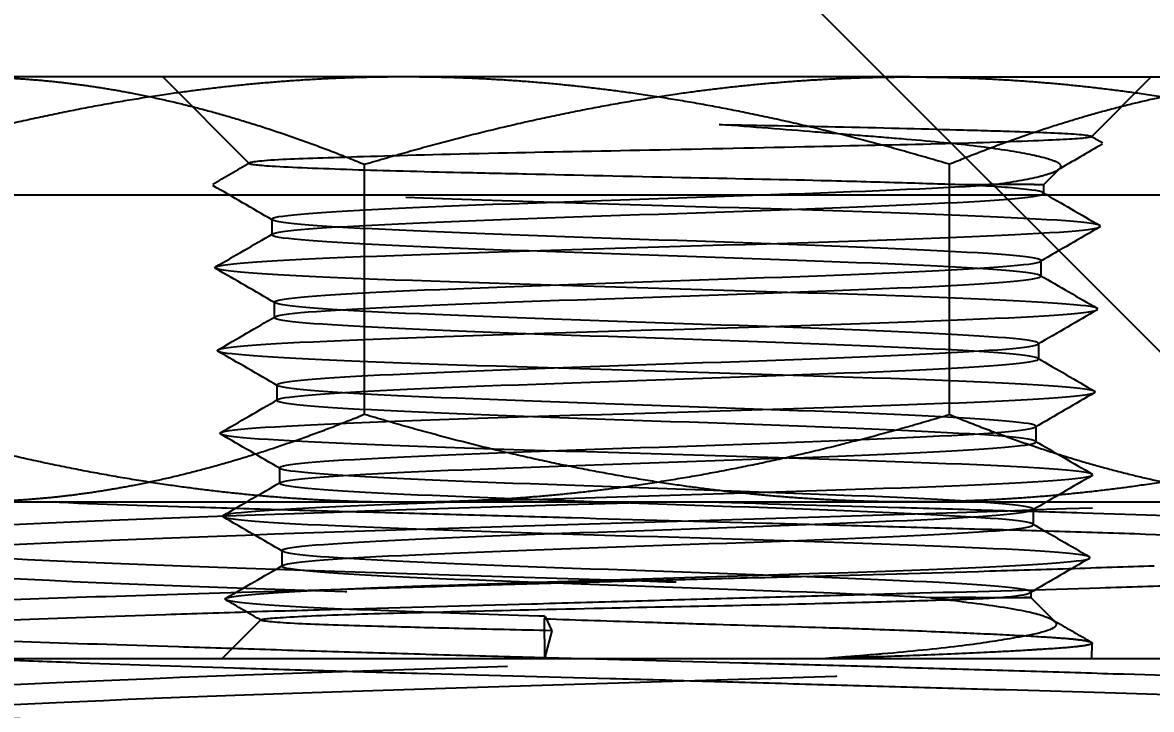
# Model space of a CAD drawing. Header units: millimetres. Extents: x -46397 to 283259, y -8690 to 23983.
# Drawn here: x -19075.76 to -19055.65, y 22589.8 to 22602.03 of the extents above; entities that cross this region are included whole.
import ezdxf
from ezdxf import colors
from ezdxf.entities.mleader import LeaderData, LeaderLine
from ezdxf.enums import TextEntityAlignment as Align
from ezdxf.math import Vec2, Vec3

# ---------------------------------------------------------------- set-up
doc = ezdxf.new("R2010")
doc.units = ezdxf.units.MM
doc.linetypes.add('CENTER', pattern=[2, 1.25, -0.25, 0.25, -0.25])
doc.linetypes.add('PHANTOM', pattern=[63.5, 31.75, -6.35, 6.35, -6.35, 6.35, -6.35])
doc.layers.add('DUONGTAM', color=1, linetype='CENTER', lineweight=0)
doc.styles.add('GHI CHÚ 2', font='arial.ttf', dxfattribs={"width": 0.8, "height": 1})
doc.styles.add('Tahoma', font='tahoma.ttf')
doc.styles.add('Text_nameplate', font='arial.ttf', dxfattribs={"width": 0.9, "height": 2.5})

# ---------------------------------------------------------------- blocks, each defined once
blk = doc.blocks.new('BO-1')
at = {"color": 251, "linetype": 'PHANTOM', "ltscale": 5, "extrusion": (6.89019e-16, 1, 0)}
for p, q in [((635.24, 3325.848), (618.409, 3325.848)), ((623.468, 3324.307), (621.927, 3325.848)), ((635.24, 3325.848), (647.562, 3325.848)), ((638.468, 3324.783), (639.533, 3325.848)), ((625.523, 3319.837), (625.523, 3324.292)), ((635.938, 3319.837), (635.938, 3324.292)), ((637.614, 3323.929), (637.905, 3324.219)), ((637.614, 3323.929), (637.614, 3323.775)), ((617.508, 3323.747), (646.352, 3323.747)), ((623.87, 3323.314), (623.87, 3323.038)), ((637.568, 3322.577), (637.568, 3322.3)), ((623.915, 3321.839), (623.915, 3321.563)), ((637.523, 3321.102), (637.523, 3320.825)), ((623.961, 3320.364), (623.961, 3320.088)), ((637.477, 3319.627), (637.477, 3319.35)), ((624.007, 3318.889), (624.007, 3318.613)), ((616.87, 3318.28), (650.331, 3318.28)), ((637.431, 3318.152), (637.431, 3317.875)), ((624.052, 3317.414), (624.052, 3317.138)), ((637.386, 3316.677), (637.386, 3316.58)), ((637.386, 3316.58), (637.815, 3316.151)), ((623.677, 3316.182), (622.987, 3315.492)), ((628.721, 3316.2), (628.726, 3315.492)), ((628.74, 3316.243), (628.855, 3315.988)), ((628.855, 3315.988), (628.726, 3315.492)), ((638.39, 3315.826), (638.47, 3315.78)), ((638.473, 3315.492), (638.482, 3315.766)), ((616.79, 3315.492), (644.196, 3315.492))]:
    blk.add_line(p, q, dxfattribs=at)
at = {"color": 251, "linetype": 'PHANTOM', "ltscale": 5}
for points, weights in [([(626.22, 3325.848), (621.71, 3325.848), (616.503, 3324.292)], [1.45403500584, 1.45403500584, 1.34963998936]), ([(618.409, 3325.848), (621.71, 3325.848), (625.523, 3324.292)], [1.45403500584, 1.45403500584, 1.34963998936]), ([(625.523, 3324.292), (630.73, 3325.848), (635.24, 3325.848)], [1.34963998936, 1.45403500584, 1.45403500584]), ([(635.938, 3324.292), (630.73, 3325.848), (626.22, 3325.848)], [1.34963998936, 1.45403500584, 1.45403500584]), ([(635.24, 3325.848), (639.75, 3325.848), (644.958, 3324.292)], [1.45403500584, 1.45403500584, 1.34963998936]), ([(643.052, 3325.848), (639.75, 3325.848), (635.938, 3324.292)], [1.45403500584, 1.45403500584, 1.34963998936]), ([(616.503, 3319.837), (621.71, 3318.28), (626.22, 3318.28)], [1.34963998936, 1.45403500584, 1.45403500584]), ([(625.523, 3319.837), (621.71, 3318.28), (618.409, 3318.28)], [1.34963998936, 1.45403500584, 1.45403500584]), ([(635.24, 3318.28), (630.73, 3318.28), (625.523, 3319.837)], [1.45403500584, 1.45403500584, 1.34963998936]), ([(626.22, 3318.28), (630.73, 3318.28), (635.938, 3319.837)], [1.45403500584, 1.45403500584, 1.34963998936]), ([(644.958, 3319.837), (639.75, 3318.28), (635.24, 3318.28)], [1.34963998936, 1.45403500584, 1.45403500584]), ([(635.938, 3319.837), (639.75, 3318.28), (643.052, 3318.28)], [1.34963998936, 1.45403500584, 1.45403500584])]:
    blk.add_rational_spline(points, weights, degree=2, dxfattribs=at)
for points, knots in [([(628.74, 3316.243), (628.701, 3316.245), (628.663, 3316.246), (626.683, 3316.309), (624.98, 3316.37), (623.019, 3316.493), (622.773, 3316.555), (623.892, 3316.678), (625.25, 3316.74), (628.794, 3316.863), (630.959, 3316.925), (634.844, 3317.048), (636.541, 3317.11), (638.48, 3317.233), (638.71, 3317.294), (637.557, 3317.418), (636.181, 3317.479), (632.611, 3317.603), (630.439, 3317.664), (626.551, 3317.787), (624.859, 3317.849), (622.943, 3317.972), (622.73, 3318.034), (623.917, 3318.157), (625.309, 3318.219), (628.905, 3318.342), (631.086, 3318.404), (634.976, 3318.527), (636.662, 3318.588), (638.556, 3318.712), (638.752, 3318.773), (637.531, 3318.897), (636.121, 3318.958), (632.5, 3319.081), (630.311, 3319.143), (626.419, 3319.266), (624.739, 3319.328), (622.868, 3319.451), (622.688, 3319.513), (623.944, 3319.636), (625.371, 3319.698), (629.018, 3319.821), (631.215, 3319.882), (635.109, 3320.006), (636.782, 3320.067), (638.629, 3320.191), (638.793, 3320.252), (637.503, 3320.375), (636.058, 3320.437), (632.386, 3320.56), (630.181, 3320.622), (626.286, 3320.745), (624.62, 3320.807), (622.795, 3320.93), (622.649, 3320.992), (623.973, 3321.115), (625.435, 3321.176), (629.133, 3321.3), (631.345, 3321.361), (635.241, 3321.485), (636.901, 3321.546), (638.702, 3321.669), (638.831, 3321.731), (637.472, 3321.854), (635.993, 3321.916), (632.27, 3322.039), (630.051, 3322.101), (626.154, 3322.224), (624.501, 3322.286), (622.724, 3322.409), (622.612, 3322.47), (624.005, 3322.594), (625.502, 3322.655), (629.249, 3322.779), (631.476, 3322.84), (635.373, 3322.963), (637.02, 3323.025), (638.772, 3323.148), (638.867, 3323.21), (637.439, 3323.333), (635.925, 3323.395), (632.153, 3323.518), (629.919, 3323.58), (626.021, 3323.703), (624.382, 3323.764), (622.654, 3323.888), (622.576, 3323.949), (624.039, 3324.073), (625.571, 3324.134), (629.367, 3324.257), (631.609, 3324.319), (635.506, 3324.442), (637.138, 3324.504), (638.841, 3324.627), (638.901, 3324.689), (637.404, 3324.812), (635.855, 3324.874), (633.274, 3324.957), (632.562, 3324.978), (631.836, 3325)], [0.1246883, 0.1246883, 0.1246883, 0.1246883, 0.125, 0.125, 0.140625, 0.140625, 0.15625, 0.15625, 0.171875, 0.171875, 0.1875, 0.1875, 0.203125, 0.203125, 0.21875, 0.21875, 0.234375, 0.234375, 0.25, 0.25, 0.265625, 0.265625, 0.28125, 0.28125, 0.296875, 0.296875, 0.3125, 0.3125, 0.328125, 0.328125, 0.34375, 0.34375, 0.359375, 0.359375, 0.375, 0.375, 0.390625, 0.390625, 0.40625, 0.40625, 0.421875, 0.421875, 0.4375, 0.4375, 0.453125, 0.453125, 0.46875, 0.46875, 0.484375, 0.484375, 0.5, 0.5, 0.515625, 0.515625, 0.53125, 0.53125, 0.546875, 0.546875, 0.5625, 0.5625, 0.578125, 0.578125, 0.59375, 0.59375, 0.609375, 0.609375, 0.625, 0.625, 0.640625, 0.640625, 0.65625, 0.65625, 0.671875, 0.671875, 0.6875, 0.6875, 0.703125, 0.703125, 0.71875, 0.71875, 0.734375, 0.734375, 0.75, 0.75, 0.765625, 0.765625, 0.78125, 0.78125, 0.796875, 0.796875, 0.8125, 0.8125, 0.828125, 0.828125, 0.84375, 0.84375, 0.859375, 0.859375, 0.8648583, 0.8648583, 0.8648583, 0.8648583]), ([(631.836, 3325), (632.55, 3324.987), (633.246, 3324.975), (634.699, 3324.944), (635.428, 3324.925), (636.409, 3324.898), (636.727, 3324.889), (637.511, 3324.865), (637.898, 3324.85), (638.44, 3324.812), (638.535, 3324.789), (638.332, 3324.753), (638.088, 3324.738), (637.257, 3324.7), (636.631, 3324.677), (635.18, 3324.639), (634.39, 3324.623), (632.598, 3324.585), (631.596, 3324.563), (629.672, 3324.523), (628.757, 3324.507), (626.95, 3324.468), (626.147, 3324.445), (624.902, 3324.408), (624.412, 3324.392), (623.646, 3324.354), (623.477, 3324.331), (623.458, 3324.294), (623.595, 3324.278), (624.216, 3324.241), (624.734, 3324.219), (625.86, 3324.181), (626.515, 3324.165), (627.614, 3324.14), (628.004, 3324.131), (629.297, 3324.102), (630.238, 3324.08), (632.032, 3324.041), (632.876, 3324.025), (634.146, 3323.994), (634.609, 3323.981), (635.426, 3323.956), (635.784, 3323.945), (636.097, 3323.934)], [-2.497984, -2.497984, -2.497984, -2.497984, -2.412168, -2.412168, -2.308105, -2.308105, -2.25068, -2.25068, -2.1483, -2.1483, -2.026482, -2.026482, -1.921871, -1.921871, -1.801728, -1.801728, -1.693956, -1.693956, -1.575598, -1.575598, -1.465908, -1.465908, -1.342387, -1.342387, -1.226421, -1.226421, -1.086261, -1.086261, -0.951591, -0.951591, -0.786956, -0.786956, -0.628734, -0.628734, -0.54764, -0.54764, -0.368866, -0.368866, -0.203236, -0.203236, -0.098242, -0.098242, 0, 0, 0, 0]), ([(637.777, 3324.149), (637.839, 3324.173), (637.882, 3324.196), (637.904, 3324.219), (637.927, 3324.241), (637.93, 3324.263), (637.914, 3324.284)], [0.001725693, 0.001725693, 0.001725693, 0.001725693, 0.002300923, 0.002300923, 0.002300923, 0.002876154, 0.002876154, 0.002876154, 0.002876154]), ([(635.602, 3316.575), (635.133, 3316.6), (634.587, 3316.624), (632.458, 3316.71), (630.587, 3316.771), (627.217, 3316.895), (625.739, 3316.956), (624.036, 3317.079), (623.822, 3317.141), (624.793, 3317.264), (625.972, 3317.326), (629.049, 3317.449), (630.929, 3317.511), (634.303, 3317.634), (635.777, 3317.696), (637.461, 3317.819), (637.661, 3317.881), (636.66, 3318.004), (635.466, 3318.065), (632.364, 3318.189), (630.477, 3318.25), (627.099, 3318.373), (625.629, 3318.435), (623.964, 3318.558), (623.778, 3318.62), (624.809, 3318.743), (626.019, 3318.805), (629.144, 3318.928), (631.039, 3318.99), (634.421, 3319.113), (635.886, 3319.175), (637.533, 3319.298), (637.704, 3319.359), (636.643, 3319.483), (635.417, 3319.544), (632.269, 3319.667), (630.366, 3319.729), (626.981, 3319.852), (625.52, 3319.914), (623.893, 3320.037), (623.736, 3320.099), (624.827, 3320.222), (626.069, 3320.284), (629.241, 3320.407), (631.152, 3320.468), (634.539, 3320.592), (635.995, 3320.653), (637.603, 3320.777), (637.745, 3320.838), (636.624, 3320.961), (635.367, 3321.023), (632.171, 3321.146), (630.253, 3321.208), (626.862, 3321.331), (625.412, 3321.393), (623.823, 3321.516), (623.696, 3321.578), (624.848, 3321.701), (626.12, 3321.762), (629.339, 3321.886), (631.265, 3321.947), (634.658, 3322.071), (636.103, 3322.132), (637.672, 3322.255), (637.785, 3322.317), (636.602, 3322.44), (635.314, 3322.502), (632.072, 3322.625), (630.138, 3322.687), (626.744, 3322.81), (625.303, 3322.872), (623.755, 3322.995), (623.657, 3323.056), (624.87, 3323.18), (626.175, 3323.241), (629.439, 3323.365), (631.38, 3323.426), (634.777, 3323.549), (636.212, 3323.611), (637.739, 3323.734), (637.823, 3323.796), (636.943, 3323.883), (636.566, 3323.908), (636.097, 3323.934)], [0.1032123, 0.1032123, 0.1032123, 0.1032123, 0.109375, 0.109375, 0.125, 0.125, 0.140625, 0.140625, 0.15625, 0.15625, 0.171875, 0.171875, 0.1875, 0.1875, 0.203125, 0.203125, 0.21875, 0.21875, 0.234375, 0.234375, 0.25, 0.25, 0.265625, 0.265625, 0.28125, 0.28125, 0.296875, 0.296875, 0.3125, 0.3125, 0.328125, 0.328125, 0.34375, 0.34375, 0.359375, 0.359375, 0.375, 0.375, 0.390625, 0.390625, 0.40625, 0.40625, 0.421875, 0.421875, 0.4375, 0.4375, 0.453125, 0.453125, 0.46875, 0.46875, 0.484375, 0.484375, 0.5, 0.5, 0.515625, 0.515625, 0.53125, 0.53125, 0.546875, 0.546875, 0.5625, 0.5625, 0.578125, 0.578125, 0.59375, 0.59375, 0.609375, 0.609375, 0.625, 0.625, 0.640625, 0.640625, 0.65625, 0.65625, 0.671875, 0.671875, 0.6875, 0.6875, 0.703125, 0.703125, 0.71875, 0.71875, 0.7252129, 0.7252129, 0.7252129, 0.7252129]), ([(636.831, 3316.579), (637.436, 3316.633), (637.555, 3316.686), (636.675, 3316.802), (635.512, 3316.863), (632.458, 3316.986), (630.587, 3317.048), (627.217, 3317.171), (625.739, 3317.233), (624.036, 3317.356), (623.822, 3317.418), (624.793, 3317.541), (625.972, 3317.603), (629.049, 3317.726), (630.929, 3317.787), (634.303, 3317.911), (635.777, 3317.972), (637.461, 3318.095), (637.661, 3318.157), (636.66, 3318.28), (635.466, 3318.342), (632.364, 3318.465), (630.477, 3318.527), (627.099, 3318.65), (625.629, 3318.712), (623.964, 3318.835), (623.778, 3318.897), (624.809, 3319.02), (626.019, 3319.081), (629.144, 3319.205), (631.039, 3319.266), (634.421, 3319.389), (635.886, 3319.451), (637.533, 3319.574), (637.704, 3319.636), (636.643, 3319.759), (635.417, 3319.821), (632.269, 3319.944), (630.366, 3320.006), (626.981, 3320.129), (625.52, 3320.191), (623.893, 3320.314), (623.736, 3320.375), (624.827, 3320.499), (626.069, 3320.56), (629.241, 3320.683), (631.152, 3320.745), (634.539, 3320.868), (635.995, 3320.93), (637.603, 3321.053), (637.745, 3321.115), (636.624, 3321.238), (635.367, 3321.3), (632.171, 3321.423), (630.253, 3321.484), (626.862, 3321.608), (625.412, 3321.669), (623.823, 3321.793), (623.696, 3321.854), (624.848, 3321.977), (626.12, 3322.039), (629.339, 3322.162), (631.265, 3322.224), (634.658, 3322.347), (636.103, 3322.409), (637.672, 3322.532), (637.785, 3322.594), (636.602, 3322.717), (635.314, 3322.778), (632.072, 3322.902), (630.138, 3322.963), (626.744, 3323.087), (625.303, 3323.148), (623.755, 3323.271), (623.657, 3323.333), (624.87, 3323.456), (626.175, 3323.518), (629.439, 3323.641), (631.38, 3323.703), (634.608, 3323.82), (635.923, 3323.875), (636.728, 3323.931)], [0.0801539, 0.0801539, 0.0801539, 0.0801539, 0.09375, 0.09375, 0.109375, 0.109375, 0.125, 0.125, 0.140625, 0.140625, 0.15625, 0.15625, 0.171875, 0.171875, 0.1875, 0.1875, 0.203125, 0.203125, 0.21875, 0.21875, 0.234375, 0.234375, 0.25, 0.25, 0.265625, 0.265625, 0.28125, 0.28125, 0.296875, 0.296875, 0.3125, 0.3125, 0.328125, 0.328125, 0.34375, 0.34375, 0.359375, 0.359375, 0.375, 0.375, 0.390625, 0.390625, 0.40625, 0.40625, 0.421875, 0.421875, 0.4375, 0.4375, 0.453125, 0.453125, 0.46875, 0.46875, 0.484375, 0.484375, 0.5, 0.5, 0.515625, 0.515625, 0.53125, 0.53125, 0.546875, 0.546875, 0.5625, 0.5625, 0.578125, 0.578125, 0.59375, 0.59375, 0.609375, 0.609375, 0.625, 0.625, 0.640625, 0.640625, 0.65625, 0.65625, 0.671875, 0.671875, 0.6875, 0.6875, 0.7015687, 0.7015687, 0.7015687, 0.7015687]), ([(636.097, 3323.934), (636.491, 3323.934), (636.819, 3323.937), (637.36, 3323.939), (637.534, 3323.933), (637.647, 3323.928), (637.599, 3323.928), (637.295, 3323.931), (637.049, 3323.933), (636.728, 3323.931)], [-0.489558, -0.489558, -0.489558, -0.489558, -0.378056, -0.378056, -0.2463061, -0.2463061, -0.1244348, -0.1244348, 0, 0, 0, 0]), ([(616.959, 3291.544), (616.877, 3291.562), (616.827, 3291.579), (616.709, 3291.693), (617.585, 3291.789), (620.954, 3291.982), (623.439, 3292.078), (629.056, 3292.271), (632.172, 3292.367), (637.827, 3292.56), (640.349, 3292.656), (643.815, 3292.849), (644.748, 3292.945), (644.657, 3293.138), (643.632, 3293.234), (640.016, 3293.427), (637.434, 3293.523), (631.711, 3293.716), (628.587, 3293.812), (623.01, 3294.005), (620.573, 3294.101), (617.338, 3294.294), (616.549, 3294.39), (616.933, 3294.582), (618.105, 3294.679), (621.962, 3294.871), (624.636, 3294.968), (630.45, 3295.16), (633.575, 3295.257), (639.06, 3295.449), (641.405, 3295.546), (644.4, 3295.738), (645.041, 3295.835), (644.364, 3296.027), (643.046, 3296.123), (638.958, 3296.316), (636.198, 3296.412), (630.305, 3296.605), (627.188, 3296.701), (621.809, 3296.894), (619.561, 3296.99), (616.815, 3297.183), (616.324, 3297.279), (617.296, 3297.472), (618.756, 3297.568), (623.068, 3297.761), (625.908, 3297.857), (631.865, 3298.05), (634.967, 3298.146), (640.227, 3298.339), (642.37, 3298.435), (644.859, 3298.628), (645.198, 3298.724), (643.933, 3298.917), (642.332, 3299.013), (637.806, 3299.205), (634.893, 3299.302), (628.884, 3299.494), (625.805, 3299.591), (620.679, 3299.783), (618.645, 3299.88), (616.421, 3300.072), (616.236, 3300.169), (617.794, 3300.361), (619.532, 3300.458), (624.263, 3300.65), (627.243, 3300.747), (633.288, 3300.939), (636.337, 3301.035), (641.316, 3301.228), (643.234, 3301.324), (645.186, 3301.517), (645.216, 3301.613), (643.368, 3301.806), (641.495, 3301.902), (636.57, 3302.095), (633.53, 3302.191), (627.464, 3302.384), (624.453, 3302.48), (619.633, 3302.673), (617.836, 3302.769), (616.162, 3302.962), (616.289, 3303.058), (618.425, 3303.251), (620.428, 3303.347), (625.537, 3303.54), (628.629, 3303.636), (634.703, 3303.829), (637.668, 3303.925), (642.316, 3304.117), (643.986, 3304.214), (645.376, 3304.406), (645.092, 3304.503), (642.672, 3304.695), (640.543, 3304.792), (635.261, 3304.984), (632.123, 3305.081), (626.057, 3305.273), (623.145, 3305.37), (618.682, 3305.562), (617.143, 3305.658), (616.042, 3305.851), (616.484, 3305.947), (619.184, 3306.14), (621.435, 3306.236), (626.877, 3306.429), (630.054, 3306.525), (636.098, 3306.718), (638.949, 3306.814), (643.216, 3307.007), (644.619, 3307.103), (645.425, 3307.296), (644.826, 3307.392), (641.851, 3307.585), (639.482, 3307.681), (633.892, 3307.874), (630.685, 3307.97), (624.678, 3308.163), (621.895, 3308.259), (617.837, 3308.452), (616.573, 3308.548), (616.064, 3308.74), (616.821, 3308.837), (620.066, 3309.029), (622.547, 3309.126), (628.273, 3309.318), (631.503, 3309.415), (637.457, 3309.607), (640.166, 3309.704), (644.004, 3309.896), (645.124, 3309.993), (645.332, 3310.185), (644.419, 3310.281), (640.91, 3310.474), (638.323, 3310.57), (632.474, 3310.763), (629.229, 3310.859), (623.341, 3311.052), (620.715, 3311.148), (617.107, 3311.341), (616.135, 3311.437), (616.23, 3311.63), (617.297, 3311.726), (621.063, 3311.919), (623.751, 3312.015), (629.709, 3312.208), (632.962, 3312.304), (638.768, 3312.497), (641.305, 3312.593), (644.673, 3312.786), (645.494, 3312.882), (645.094, 3313.075), (643.874, 3313.171), (639.859, 3313.363), (637.075, 3313.46), (631.022, 3313.652), (627.769, 3313.749), (622.06, 3313.941), (619.618, 3314.038), (616.501, 3314.23), (615.834, 3314.327), (616.539, 3314.519), (617.911, 3314.616), (622.167, 3314.808), (625.039, 3314.905), (631.173, 3315.097), (634.418, 3315.193), (640.017, 3315.386), (642.356, 3315.482), (645.214, 3315.675), (645.725, 3315.771), (644.713, 3315.964), (643.193, 3316.06), (638.705, 3316.253), (635.75, 3316.349), (629.549, 3316.542), (626.321, 3316.638), (620.847, 3316.831), (618.617, 3316.927), (616.027, 3317.12), (615.674, 3317.216), (616.991, 3317.409), (618.657, 3317.505), (623.368, 3317.698), (626.399, 3317.794), (632.652, 3317.987), (635.856, 3318.083), (639.459, 3318.213), (640.326, 3318.247), (641.109, 3318.28)], [0.0142017, 0.0142017, 0.0142017, 0.0142017, 0.015625, 0.015625, 0.0234375, 0.0234375, 0.03125, 0.03125, 0.0390625, 0.0390625, 0.046875, 0.046875, 0.0546875, 0.0546875, 0.0625, 0.0625, 0.0703125, 0.0703125, 0.078125, 0.078125, 0.0859375, 0.0859375, 0.09375, 0.09375, 0.1015625, 0.1015625, 0.109375, 0.109375, 0.1171875, 0.1171875, 0.125, 0.125, 0.1328125, 0.1328125, 0.140625, 0.140625, 0.1484375, 0.1484375, 0.15625, 0.15625, 0.1640625, 0.1640625, 0.171875, 0.171875, 0.1796875, 0.1796875, 0.1875, 0.1875, 0.1953125, 0.1953125, 0.203125, 0.203125, 0.2109375, 0.2109375, 0.21875, 0.21875, 0.2265625, 0.2265625, 0.234375, 0.234375, 0.2421875, 0.2421875, 0.25, 0.25, 0.2578125, 0.2578125, 0.265625, 0.265625, 0.2734375, 0.2734375, 0.28125, 0.28125, 0.2890625, 0.2890625, 0.296875, 0.296875, 0.3046875, 0.3046875, 0.3125, 0.3125, 0.3203125, 0.3203125, 0.328125, 0.328125, 0.3359375, 0.3359375, 0.34375, 0.34375, 0.3515625, 0.3515625, 0.359375, 0.359375, 0.3671875, 0.3671875, 0.375, 0.375, 0.3828125, 0.3828125, 0.390625, 0.390625, 0.3984375, 0.3984375, 0.40625, 0.40625, 0.4140625, 0.4140625, 0.421875, 0.421875, 0.4296875, 0.4296875, 0.4375, 0.4375, 0.4453125, 0.4453125, 0.453125, 0.453125, 0.4609375, 0.4609375, 0.46875, 0.46875, 0.4765625, 0.4765625, 0.484375, 0.484375, 0.4921875, 0.4921875, 0.5, 0.5, 0.5078125, 0.5078125, 0.515625, 0.515625, 0.5234375, 0.5234375, 0.53125, 0.53125, 0.5390625, 0.5390625, 0.546875, 0.546875, 0.5546875, 0.5546875, 0.5625, 0.5625, 0.5703125, 0.5703125, 0.578125, 0.578125, 0.5859375, 0.5859375, 0.59375, 0.59375, 0.6015625, 0.6015625, 0.609375, 0.609375, 0.6171875, 0.6171875, 0.625, 0.625, 0.6328125, 0.6328125, 0.640625, 0.640625, 0.6484375, 0.6484375, 0.65625, 0.65625, 0.6640625, 0.6640625, 0.671875, 0.671875, 0.6796875, 0.6796875, 0.6875, 0.6875, 0.6953125, 0.6953125, 0.703125, 0.703125, 0.7109375, 0.7109375, 0.71875, 0.71875, 0.7265625, 0.7265625, 0.734375, 0.734375, 0.7371154, 0.7371154, 0.7371154, 0.7371154]), ([(622.813, 3291.53), (621.689, 3291.575), (620.678, 3291.619), (617.984, 3291.76), (616.909, 3291.856), (616.709, 3292.049), (617.585, 3292.145), (620.954, 3292.338), (623.439, 3292.434), (629.056, 3292.627), (632.172, 3292.723), (637.827, 3292.916), (640.349, 3293.012), (643.815, 3293.204), (644.748, 3293.301), (644.657, 3293.493), (643.632, 3293.59), (640.016, 3293.782), (637.434, 3293.879), (631.711, 3294.071), (628.587, 3294.168), (623.01, 3294.36), (620.573, 3294.457), (617.338, 3294.649), (616.549, 3294.745), (616.933, 3294.938), (618.105, 3295.034), (621.962, 3295.227), (624.636, 3295.323), (630.45, 3295.516), (633.575, 3295.612), (639.06, 3295.805), (641.405, 3295.901), (644.4, 3296.094), (645.041, 3296.19), (644.364, 3296.383), (643.046, 3296.479), (638.958, 3296.672), (636.198, 3296.768), (630.305, 3296.961), (627.188, 3297.057), (621.809, 3297.25), (619.561, 3297.346), (616.815, 3297.539), (616.324, 3297.635), (617.296, 3297.827), (618.756, 3297.924), (623.068, 3298.116), (625.908, 3298.213), (631.865, 3298.405), (634.967, 3298.502), (640.227, 3298.694), (642.37, 3298.791), (644.859, 3298.983), (645.198, 3299.08), (643.933, 3299.272), (642.332, 3299.368), (637.806, 3299.561), (634.893, 3299.657), (628.884, 3299.85), (625.805, 3299.946), (620.679, 3300.139), (618.645, 3300.235), (616.421, 3300.428), (616.236, 3300.524), (617.794, 3300.717), (619.532, 3300.813), (624.263, 3301.006), (627.243, 3301.102), (633.288, 3301.295), (636.337, 3301.391), (641.316, 3301.584), (643.234, 3301.68), (645.186, 3301.873), (645.216, 3301.969), (643.368, 3302.162), (641.495, 3302.258), (636.57, 3302.451), (633.53, 3302.547), (627.464, 3302.739), (624.453, 3302.836), (619.633, 3303.028), (617.836, 3303.125), (616.162, 3303.317), (616.289, 3303.414), (618.425, 3303.606), (620.428, 3303.703), (625.537, 3303.895), (628.629, 3303.992), (634.703, 3304.184), (637.668, 3304.28), (642.316, 3304.473), (643.986, 3304.569), (645.376, 3304.762), (645.092, 3304.858), (642.672, 3305.051), (640.543, 3305.147), (635.261, 3305.34), (632.123, 3305.436), (626.057, 3305.629), (623.145, 3305.725), (618.682, 3305.918), (617.143, 3306.014), (616.042, 3306.207), (616.484, 3306.303), (619.184, 3306.496), (621.435, 3306.592), (626.877, 3306.785), (630.054, 3306.881), (636.098, 3307.074), (638.949, 3307.17), (643.216, 3307.362), (644.619, 3307.459), (645.425, 3307.651), (644.826, 3307.748), (641.851, 3307.94), (639.482, 3308.037), (633.892, 3308.229), (630.685, 3308.326), (624.678, 3308.518), (621.895, 3308.615), (617.837, 3308.807), (616.573, 3308.903), (616.064, 3309.096), (616.821, 3309.192), (620.066, 3309.385), (622.547, 3309.481), (628.273, 3309.674), (631.503, 3309.77), (637.457, 3309.963), (640.166, 3310.059), (644.004, 3310.252), (645.124, 3310.348), (645.332, 3310.541), (644.419, 3310.637), (640.91, 3310.83), (638.323, 3310.926), (632.474, 3311.119), (629.229, 3311.215), (623.341, 3311.408), (620.715, 3311.504), (617.107, 3311.697), (616.135, 3311.793), (616.23, 3311.985), (617.297, 3312.082), (621.063, 3312.274), (623.751, 3312.371), (629.709, 3312.563), (632.962, 3312.66), (638.768, 3312.852), (641.305, 3312.949), (644.673, 3313.141), (645.494, 3313.238), (645.094, 3313.43), (643.874, 3313.526), (639.859, 3313.719), (637.075, 3313.815), (631.022, 3314.008), (627.769, 3314.104), (622.06, 3314.297), (619.618, 3314.393), (616.501, 3314.586), (615.834, 3314.682), (616.539, 3314.875), (617.911, 3314.971), (622.167, 3315.164), (625.039, 3315.26), (631.173, 3315.453), (634.418, 3315.549), (640.017, 3315.742), (642.356, 3315.838), (645.214, 3316.031), (645.725, 3316.127), (644.713, 3316.32), (643.193, 3316.416), (638.705, 3316.609), (635.75, 3316.705), (629.549, 3316.897), (626.321, 3316.994), (620.847, 3317.186), (618.617, 3317.283), (616.027, 3317.475), (615.674, 3317.572), (616.991, 3317.764), (618.657, 3317.861), (623.368, 3318.053), (626.399, 3318.15), (629.9, 3318.257), (630.277, 3318.269), (630.653, 3318.28)], [0.0042069, 0.0042069, 0.0042069, 0.0042069, 0.0078125, 0.0078125, 0.015625, 0.015625, 0.0234375, 0.0234375, 0.03125, 0.03125, 0.0390625, 0.0390625, 0.046875, 0.046875, 0.0546875, 0.0546875, 0.0625, 0.0625, 0.0703125, 0.0703125, 0.078125, 0.078125, 0.0859375, 0.0859375, 0.09375, 0.09375, 0.1015625, 0.1015625, 0.109375, 0.109375, 0.1171875, 0.1171875, 0.125, 0.125, 0.1328125, 0.1328125, 0.140625, 0.140625, 0.1484375, 0.1484375, 0.15625, 0.15625, 0.1640625, 0.1640625, 0.171875, 0.171875, 0.1796875, 0.1796875, 0.1875, 0.1875, 0.1953125, 0.1953125, 0.203125, 0.203125, 0.2109375, 0.2109375, 0.21875, 0.21875, 0.2265625, 0.2265625, 0.234375, 0.234375, 0.2421875, 0.2421875, 0.25, 0.25, 0.2578125, 0.2578125, 0.265625, 0.265625, 0.2734375, 0.2734375, 0.28125, 0.28125, 0.2890625, 0.2890625, 0.296875, 0.296875, 0.3046875, 0.3046875, 0.3125, 0.3125, 0.3203125, 0.3203125, 0.328125, 0.328125, 0.3359375, 0.3359375, 0.34375, 0.34375, 0.3515625, 0.3515625, 0.359375, 0.359375, 0.3671875, 0.3671875, 0.375, 0.375, 0.3828125, 0.3828125, 0.390625, 0.390625, 0.3984375, 0.3984375, 0.40625, 0.40625, 0.4140625, 0.4140625, 0.421875, 0.421875, 0.4296875, 0.4296875, 0.4375, 0.4375, 0.4453125, 0.4453125, 0.453125, 0.453125, 0.4609375, 0.4609375, 0.46875, 0.46875, 0.4765625, 0.4765625, 0.484375, 0.484375, 0.4921875, 0.4921875, 0.5, 0.5, 0.5078125, 0.5078125, 0.515625, 0.515625, 0.5234375, 0.5234375, 0.53125, 0.53125, 0.5390625, 0.5390625, 0.546875, 0.546875, 0.5546875, 0.5546875, 0.5625, 0.5625, 0.5703125, 0.5703125, 0.578125, 0.578125, 0.5859375, 0.5859375, 0.59375, 0.59375, 0.6015625, 0.6015625, 0.609375, 0.609375, 0.6171875, 0.6171875, 0.625, 0.625, 0.6328125, 0.6328125, 0.640625, 0.640625, 0.6484375, 0.6484375, 0.65625, 0.65625, 0.6640625, 0.6640625, 0.671875, 0.671875, 0.6796875, 0.6796875, 0.6875, 0.6875, 0.6953125, 0.6953125, 0.703125, 0.703125, 0.7109375, 0.7109375, 0.71875, 0.71875, 0.7265625, 0.7265625, 0.7275, 0.7275, 0.7275, 0.7275]), ([(624.158, 3318.136), (623.624, 3318.151), (623.097, 3318.166), (622.587, 3318.182), (621.568, 3318.214), (620.624, 3318.248), (619.753, 3318.28)], [0.564025617, 0.564025617, 0.564025617, 0.564025617, 0.565133722, 0.565133722, 0.565133722, 0.567349933, 0.567349933, 0.567349933, 0.567349933]), ([(634.408, 3317.85), (633.839, 3317.865), (633.258, 3317.881), (632.681, 3317.897), (631.526, 3317.929), (630.369, 3317.962), (629.209, 3317.995)], [0.557376985, 0.557376985, 0.557376985, 0.557376985, 0.55848509, 0.55848509, 0.55848509, 0.560701301, 0.560701301, 0.560701301, 0.560701301]), ([(638.306, 3318.087), (639.338, 3318.057), (640.308, 3318.027), (641.215, 3317.995), (641.668, 3317.979), (642.102, 3317.962), (642.51, 3317.946)], [0.182901934, 0.182901934, 0.182901934, 0.182901934, 0.185129765, 0.185129765, 0.185129765, 0.186243681, 0.186243681, 0.186243681, 0.186243681]), ([(627.874, 3316.803), (627.302, 3316.786), (626.731, 3316.77), (626.168, 3316.753), (625.043, 3316.72), (623.97, 3316.688), (622.947, 3316.657), (621.924, 3316.626), (620.944, 3316.596), (620.058, 3316.565)], [0.212977656, 0.212977656, 0.212977656, 0.212977656, 0.214091572, 0.214091572, 0.214091572, 0.216319403, 0.216319403, 0.216319403, 0.218547234, 0.218547234, 0.218547234, 0.218547234]), ([(631.339, 3316.898), (630.756, 3316.882), (630.176, 3316.867), (629.598, 3316.851), (629.021, 3316.836), (628.446, 3316.819), (627.874, 3316.803)], [0.210749825, 0.210749825, 0.210749825, 0.210749825, 0.211863741, 0.211863741, 0.211863741, 0.212977656, 0.212977656, 0.212977656, 0.212977656]), ([(638.622, 3316.753), (639.132, 3316.769), (639.632, 3316.786), (640.115, 3316.802), (640.598, 3316.819), (641.059, 3316.836), (641.5, 3316.852)], [0.531890562, 0.531890562, 0.531890562, 0.531890562, 0.532998667, 0.532998667, 0.532998667, 0.534106773, 0.534106773, 0.534106773, 0.534106773]), ([(628.855, 3315.988), (628.277, 3316), (627.722, 3316.014), (626.719, 3316.038), (626.269, 3316.05), (625.273, 3316.077), (624.781, 3316.092), (623.996, 3316.129), (623.75, 3316.151), (623.637, 3316.187), (623.729, 3316.201), (624.232, 3316.238), (624.675, 3316.26), (625.804, 3316.297), (626.461, 3316.313), (627.996, 3316.35), (628.875, 3316.372), (630.599, 3316.409), (631.432, 3316.425), (633.168, 3316.462), (633.977, 3316.484), (635.119, 3316.515), (635.549, 3316.528), (636.292, 3316.552), (636.6, 3316.565), (636.831, 3316.579)], [-1.59145, -1.59145, -1.59145, -1.59145, -1.491925, -1.491925, -1.398913, -1.398913, -1.263393, -1.263393, -1.107988, -1.107988, -0.971167, -0.971167, -0.818133, -0.818133, -0.67792, -0.67792, -0.527233, -0.527233, -0.390653, -0.390653, -0.231368, -0.231368, -0.116876, -0.116876, 0, 0, 0, 0]), ([(635.602, 3316.575), (636.086, 3316.518), (636.498, 3316.466), (637.225, 3316.357), (637.461, 3316.303), (637.81, 3316.188), (637.883, 3316.119), (637.705, 3315.961), (637.293, 3315.893), (636.759, 3315.802), (636.454, 3315.756), (635.703, 3315.663), (635.25, 3315.618), (634.748, 3315.574)], [-0.5149127, -0.5149127, -0.5149127, -0.5149127, -0.4706599, -0.4706599, -0.4189314, -0.4189314, -0.342217, -0.342217, -0.2247725, -0.2247725, -0.1184951, -0.1184951, -0.0000179, -0.0000179, -0.0000179, -0.0000179]), ([(636.831, 3316.579), (637.107, 3316.581), (637.281, 3316.583), (637.411, 3316.581), (637.394, 3316.577), (637.197, 3316.572), (637.013, 3316.573), (636.414, 3316.577), (636.042, 3316.577), (635.602, 3316.575)], [-0.5448981, -0.5448981, -0.5448981, -0.5448981, -0.3904702, -0.3904702, -0.2573751, -0.2573751, -0.12392, -0.12392, 0, 0, 0, 0]), ([(625.122, 3316.373), (626.216, 3316.404), (627.34, 3316.434), (628.494, 3316.466), (629.072, 3316.483), (629.659, 3316.5), (630.242, 3316.516)], [0.523025719, 0.523025719, 0.523025719, 0.523025719, 0.52524193, 0.52524193, 0.52524193, 0.526350035, 0.526350035, 0.526350035, 0.526350035]), ([(616.115, 3316.04), (616.388, 3316.056), (616.687, 3316.072), (617.01, 3316.087), (617.656, 3316.117), (618.398, 3316.147), (619.241, 3316.18), (620.083, 3316.213), (621.001, 3316.247), (621.983, 3316.279)], [0.515268982, 0.515268982, 0.515268982, 0.515268982, 0.516377087, 0.516377087, 0.516377087, 0.518593298, 0.518593298, 0.518593298, 0.520809508, 0.520809508, 0.520809508, 0.520809508]), ([(628.74, 3316.243), (628.737, 3316.236), (628.734, 3316.229), (628.727, 3316.214), (628.724, 3316.207), (628.721, 3316.2)], [0, 0, 0, 0, 0.002792144, 0.002792144, 0.005585631, 0.005585631, 0.005585631, 0.005585631]), ([(628.721, 3316.2), (629.309, 3316.181), (629.913, 3316.161), (630.897, 3316.13), (631.273, 3316.118), (632.344, 3316.085), (633.028, 3316.065), (633.998, 3316.036), (634.31, 3316.026), (635.08, 3315.999), (635.52, 3315.981), (636.278, 3315.948), (636.602, 3315.933), (637.184, 3315.904), (637.44, 3315.89), (637.814, 3315.866), (637.95, 3315.857), (638.141, 3315.84), (638.208, 3315.833), (638.361, 3315.813), (638.426, 3315.799), (638.498, 3315.769), (638.488, 3315.753), (638.381, 3315.725), (638.298, 3315.713), (638.051, 3315.687), (637.877, 3315.674), (637.56, 3315.654), (637.448, 3315.647), (637.114, 3315.627), (636.875, 3315.614), (636.288, 3315.585), (635.93, 3315.569), (635.213, 3315.541), (634.864, 3315.528), (634.248, 3315.508), (633.992, 3315.501), (633.729, 3315.492)], [-1.488217, -1.488217, -1.488217, -1.488217, -1.371742, -1.371742, -1.299767, -1.299767, -1.165207, -1.165207, -1.098862, -1.098862, -0.994899, -0.994899, -0.90341, -0.90341, -0.811185, -0.811185, -0.744059, -0.744059, -0.698409, -0.698409, -0.619671, -0.619671, -0.523002, -0.523002, -0.442684, -0.442684, -0.35123, -0.35123, -0.307007, -0.307007, -0.229592, -0.229592, -0.134685, -0.134685, -0.054524, -0.054524, -0.000001, -0.000001, -0.000001, -0.000001]), ([(619.432, 3315.797), (620.28, 3315.766), (621.204, 3315.737), (622.206, 3315.705), (622.708, 3315.689), (623.226, 3315.673), (623.753, 3315.657)], [0.236369885, 0.236369885, 0.236369885, 0.236369885, 0.238597716, 0.238597716, 0.238597716, 0.239711632, 0.239711632, 0.239711632, 0.239711632]), ([(623.753, 3315.657), (624.28, 3315.64), (624.817, 3315.624), (625.365, 3315.607), (625.912, 3315.591), (626.47, 3315.574), (627.039, 3315.558), (627.608, 3315.542), (628.189, 3315.526), (628.767, 3315.51)], [0.239711632, 0.239711632, 0.239711632, 0.239711632, 0.240825547, 0.240825547, 0.240825547, 0.241939463, 0.241939463, 0.241939463, 0.243053378, 0.243053378, 0.243053378, 0.243053378]), ([(634.742, 3315.574), (634.581, 3315.56), (634.417, 3315.546), (634.078, 3315.519), (633.906, 3315.506), (633.729, 3315.492)], [0.000001, 0.000001, 0.000001, 0.000001, 0.03785477, 0.03785477, 0.07570844, 0.07570844, 0.07570844, 0.07570844]), ([(620.291, 3315.419), (619.837, 3315.435), (619.403, 3315.451), (618.995, 3315.467), (618.586, 3315.482), (618.201, 3315.498), (617.838, 3315.513)], [0.500863612, 0.500863612, 0.500863612, 0.500863612, 0.501971718, 0.501971718, 0.501971718, 0.503079823, 0.503079823, 0.503079823, 0.503079823]), ([(633.375, 3315.033), (632.803, 3315.049), (632.228, 3315.066), (631.647, 3315.083), (631.067, 3315.099), (630.479, 3315.116), (629.895, 3315.132)], [0.49199877, 0.49199877, 0.49199877, 0.49199877, 0.493106875, 0.493106875, 0.493106875, 0.49421498, 0.49421498, 0.49421498, 0.49421498]), ([(641.229, 3314.795), (640.779, 3314.812), (640.306, 3314.829), (639.821, 3314.845), (638.851, 3314.877), (637.823, 3314.908), (636.739, 3314.938)], [0.486458243, 0.486458243, 0.486458243, 0.486458243, 0.487566348, 0.487566348, 0.487566348, 0.489782559, 0.489782559, 0.489782559, 0.489782559])]:
    blk.add_open_spline(points, degree=3, knots=knots, dxfattribs=at)
for points in [[(633.548, 3324.867), (633.002, 3324.911), (632.432, 3324.956), (631.836, 3325)], [(634.347, 3324.803), (634.09, 3324.823), (633.822, 3324.845), (633.548, 3324.867)], [(635.086, 3324.743), (634.85, 3324.763), (634.603, 3324.783), (634.347, 3324.803)], [(636.361, 3324.62), (635.993, 3324.663), (635.558, 3324.704), (635.086, 3324.743)], [(637.282, 3324.482), (637.037, 3324.53), (636.73, 3324.576), (636.361, 3324.62)], [(638.663, 3324.652), (638.396, 3324.498), (638.13, 3324.343), (637.863, 3324.189)], [(638.465, 3324.791), (638.531, 3324.753), (638.597, 3324.715), (638.663, 3324.677)], [(637.809, 3324.347), (637.702, 3324.39), (637.527, 3324.435), (637.282, 3324.482)], [(622.82, 3323.939), (623.038, 3324.065), (623.255, 3324.19), (623.472, 3324.316)], [(637.914, 3324.284), (637.898, 3324.305), (637.862, 3324.326), (637.809, 3324.347)], [(636.728, 3323.931), (637.066, 3323.977), (637.334, 3324.026), (637.533, 3324.075)], [(637.533, 3324.075), (637.633, 3324.1), (637.715, 3324.125), (637.777, 3324.149)], [(623.882, 3323.3), (623.528, 3323.505), (623.174, 3323.71), (622.821, 3323.914)], [(637.602, 3323.789), (637.94, 3323.593), (638.279, 3323.398), (638.618, 3323.202)], [(622.866, 3322.464), (623.205, 3322.66), (623.543, 3322.856), (623.882, 3323.052)], [(638.617, 3323.177), (638.264, 3322.972), (637.91, 3322.767), (637.556, 3322.563)], [(623.928, 3321.825), (623.574, 3322.03), (623.22, 3322.235), (622.866, 3322.439)], [(637.556, 3322.314), (637.895, 3322.118), (638.233, 3321.923), (638.572, 3321.727)], [(638.572, 3321.702), (638.218, 3321.497), (637.864, 3321.292), (637.51, 3321.087)], [(622.912, 3320.989), (623.251, 3321.185), (623.589, 3321.381), (623.928, 3321.577)], [(623.973, 3320.35), (623.62, 3320.555), (623.266, 3320.759), (622.912, 3320.964)], [(637.51, 3320.84), (637.849, 3320.644), (638.187, 3320.448), (638.526, 3320.252)], [(638.526, 3320.227), (638.172, 3320.022), (637.818, 3319.817), (637.465, 3319.612)], [(622.958, 3319.514), (623.296, 3319.71), (623.635, 3319.906), (623.973, 3320.102)], [(624.019, 3318.875), (623.665, 3319.079), (623.312, 3319.284), (622.958, 3319.489)], [(637.465, 3319.365), (637.803, 3319.168), (638.142, 3318.973), (638.48, 3318.777)], [(623.003, 3318.039), (623.342, 3318.235), (623.681, 3318.431), (624.019, 3318.627)], [(638.48, 3318.751), (638.126, 3318.547), (637.773, 3318.342), (637.419, 3318.137)], [(631.621, 3318.28), (632.788, 3318.248), (633.931, 3318.215), (635.051, 3318.182)], [(635.051, 3318.182), (635.611, 3318.166), (636.166, 3318.15), (636.713, 3318.134)], [(624.065, 3317.4), (623.711, 3317.604), (623.357, 3317.809), (623.003, 3318.014)], [(625.788, 3318.09), (625.235, 3318.105), (624.692, 3318.12), (624.158, 3318.136)], [(627.474, 3318.044), (626.902, 3318.059), (626.34, 3318.075), (625.788, 3318.09)], [(629.209, 3317.995), (628.629, 3318.011), (628.045, 3318.028), (627.474, 3318.044)], [(636.713, 3318.134), (637.26, 3318.118), (637.791, 3318.103), (638.306, 3318.087)], [(636.084, 3317.804), (635.536, 3317.819), (634.977, 3317.835), (634.408, 3317.85)], [(637.695, 3317.758), (637.169, 3317.774), (636.632, 3317.789), (636.084, 3317.804)], [(637.419, 3317.89), (637.758, 3317.693), (638.096, 3317.498), (638.435, 3317.302)], [(639.242, 3317.71), (638.739, 3317.726), (638.222, 3317.742), (637.695, 3317.758)], [(642.021, 3317.611), (641.173, 3317.643), (640.247, 3317.677), (639.242, 3317.71)], [(638.435, 3317.276), (638.081, 3317.072), (637.727, 3316.867), (637.373, 3316.662)], [(623.049, 3316.564), (623.388, 3316.76), (623.726, 3316.956), (624.065, 3317.152)], [(636.453, 3317.039), (635.36, 3317.006), (634.238, 3316.974), (633.086, 3316.944)], [(638.064, 3317.089), (637.541, 3317.072), (636.999, 3317.056), (636.453, 3317.039)], [(639.583, 3317.138), (639.094, 3317.122), (638.587, 3317.106), (638.064, 3317.089)], [(633.086, 3316.944), (632.509, 3316.928), (631.922, 3316.913), (631.339, 3316.898)], [(630.242, 3316.516), (630.824, 3316.533), (631.403, 3316.549), (631.981, 3316.566)], [(631.981, 3316.566), (632.558, 3316.582), (633.132, 3316.598), (633.704, 3316.613)], [(633.704, 3316.613), (634.276, 3316.629), (634.849, 3316.645), (635.41, 3316.66)], [(635.41, 3316.66), (636.53, 3316.69), (637.601, 3316.72), (638.622, 3316.753)], [(620.058, 3316.565), (619.172, 3316.534), (618.37, 3316.5), (617.654, 3316.467)], [(623.679, 3316.174), (623.469, 3316.296), (623.259, 3316.417), (623.049, 3316.539)], [(623.508, 3316.327), (624.034, 3316.343), (624.576, 3316.358), (625.122, 3316.373)], [(621.983, 3316.279), (622.475, 3316.295), (622.983, 3316.311), (623.508, 3316.327)], [(637.764, 3316.188), (637.972, 3316.068), (638.181, 3315.947), (638.389, 3315.827)], [(617.149, 3315.894), (617.811, 3315.861), (618.585, 3315.828), (619.432, 3315.797)], [(638.389, 3315.827), (638.389, 3315.827), (638.389, 3315.827), (638.389, 3315.827)], [(634.748, 3315.574), (634.746, 3315.574), (634.744, 3315.574), (634.742, 3315.574)], [(623.203, 3315.32), (622.171, 3315.353), (621.2, 3315.386), (620.291, 3315.419)], [(628.767, 3315.51), (629.923, 3315.479), (631.08, 3315.449), (632.239, 3315.418)], [(632.239, 3315.418), (632.818, 3315.403), (633.401, 3315.386), (633.973, 3315.37)], [(633.973, 3315.37), (634.546, 3315.353), (635.108, 3315.337), (635.66, 3315.32)], [(624.798, 3315.272), (624.251, 3315.287), (623.719, 3315.304), (623.203, 3315.32)], [(626.462, 3315.226), (625.902, 3315.241), (625.345, 3315.256), (624.798, 3315.272)], [(629.895, 3315.132), (628.728, 3315.165), (627.584, 3315.195), (626.462, 3315.226)], [(635.66, 3315.32), (636.212, 3315.304), (636.755, 3315.287), (637.288, 3315.271)], [(637.288, 3315.271), (637.82, 3315.255), (638.346, 3315.239), (638.855, 3315.223)], [(638.855, 3315.223), (639.873, 3315.192), (640.815, 3315.162), (641.682, 3315.131)], [(635.075, 3314.985), (634.513, 3315), (633.946, 3315.016), (633.375, 3315.033)], [(636.739, 3314.938), (636.196, 3314.954), (635.637, 3314.969), (635.075, 3314.985)]]:
    blk.add_open_spline(points, degree=3, dxfattribs=at)
at = {"color": 251, "linetype": 'PHANTOM', "ltscale": 5, "style": 'Text_nameplate', "width": 0.9, "flags": 2}
blk.add_attdef('SPEC.', text='', height=2.5, dxfattribs=at).set_placement((282.5, 89.666), align=Align.MIDDLE_CENTER)
at = {"color": 251, "linetype": 'PHANTOM', "ltscale": 5, "style": 'Tahoma'}
for tag, height, p in [('PROJECT_CODE', 2.4, (245, 77.988)), ('DESIGN_PRESSURE', 2.609, (320, 77.988)), ('SERIAL_NO.', 2.609, (245, 69.452)), ('MAX_WORKING_PRESS', 2.609, (320, 69.452)), ('YEAR', 2.609, (245, 60.915)), ('TEST_PRES.', 2.609, (320, 60.915)), ('VOLUME', 2.609, (245, 52.379)), ('MAX_WORKING_TEMP.', 2.609, (320, 52.379))]:
    blk.add_attdef(tag, text='', height=height, dxfattribs=at).set_placement(p, align=Align.MIDDLE_CENTER)
blk = doc.blocks.new('_Dot')
at = {"color": 0, "linetype": 'ByBlock', "lineweight": -2}
blk.add_line((-0.5, 0), (-1, 0), dxfattribs=at)
at = {"color": 0, "linetype": 'ByBlock', "const_width": 0.5}
blk.add_lwpolyline([(-0.25, 0, 1), (0.25, 0, 1)], format="xyb", close=True, dxfattribs=at)

msp = doc.modelspace()

# ---------------------------------------------------------------- hatches: boundary and pattern name
h = msp.add_hatch()
h.set_pattern_fill('AR-HBONE', color=1, scale=0.3)
h.set_pattern_definition([(45, (0, 17679.127), (0, 43.10523), [91.44, -30.48]), (135, (21.553, 17700.68), (4e-15, 43.10523), [91.44, -30.48])])
edge = h.paths.add_edge_path()
edge.add_arc((-19299.056, 22560.373), 309.867, 359.66665, 423.11697)
edge.add_arc((-19695.194, 21778.908), 1186.003, 63.1183, 116.88159)
edge.add_arc((-20091.33, 22560.372), 309.869, 116.88283, 180.33314)
edge.add_line((-20401.194, 22558.57), (-20401.194, 20959.222))
edge.add_arc((-20091.332, 20957.42), 309.867, 179.66663, 243.11695)
edge.add_arc((-19695.194, 21738.885), 1186.003, 243.118292, 296.881582)
edge.add_arc((-19299.058, 20957.421), 309.869, 296.88281, 360.33312)
edge.add_line((-18989.194, 20959.222), (-18989.194, 22558.57))
edge = h.paths.add_edge_path(flags=16)
edge.add_arc((-20091.332, 20957.42), 209.867, 179.59492, 243.11695, ccw=False)
edge.add_line((-20301.194, 20958.903), (-20301.194, 22558.889))
edge.add_arc((-20091.332, 22560.373), 209.867, 116.88305, 180.40508, ccw=False)
edge.add_arc((-19695.194, 21778.91), 1086, 63.118359, 116.881649, ccw=False)
edge.add_arc((-19299.056, 22560.373), 209.867, -0.40506, 63.11697, ccw=False)
edge.add_line((-19089.194, 22558.889), (-19089.194, 20958.903))
edge.add_arc((-19299.056, 20957.42), 209.867, -63.11697, 0.40506, ccw=False)
edge.add_arc((-19695.194, 21738.882), 1086, 243.118351, 296.881641, ccw=False)

# ---------------------------------------------------------------- linework, layer by layer
at = {"layer": 'DUONGTAM', "color": 5, "lineweight": 0, "ltscale": 100, "elevation": -1.499}
msp.add_lwpolyline([(-20401.194, 22508.896), (-20401.194, 21008.896), (-20401.194, 20959.222, 0.284151), (-20231.445, 20681.039, 0.238987), (-19158.945, 20681.038, 0.284152), (-18989.194, 20959.222), (-18989.194, 21008.896), (-18989.194, 22508.896), (-18989.194, 22558.57, 0.284152), (-19158.943, 22836.753, 0.238987), (-20231.443, 22836.754, 0.284151), (-20401.194, 22558.57)], format="xyb", close=True, dxfattribs=at)

# ---------------------------------------------------------------- block references
msp.add_blockref('BO-1', (-19695.189, 19275.215, -1.499))

# ---------------------------------------------------------------- leaders
at = {"color": 1}
ml = msp.add_multileader_mtext('Standard', dxfattribs=at)
ml.set_content('{\\C3;Bảo ôn dày 50mm, tỉ trọng 100kg/m3\\Pbọc 2 lớp}', color=1, style='GHI CHÚ 2')
ml.set_leader_properties(color=3, lineweight=9)
ml.set_arrow_properties(name='DOT')
ml.build(insert=Vec2(0, 0))
ml.multileader.update_dxf_attribs({"text_left_attachment_type": 5, "text_right_attachment_type": 5, "dogleg_length": 17.329, "arrow_head_size": 40})
ctx = ml.context
ctx.base_point, ctx.char_height, ctx.arrow_head_size, ctx.landing_gap_size, ctx.plane_origin = Vec3(-18758.877, 22523.903), 80, 40, 0.039, Vec3(-16863.839, 22811.34)
ctx.left_attachment, ctx.right_attachment = 5, 5
notes = []
notes.append((ctx, [(0, (1, 1, 0), (-18776.206, 22523.903), (1, 0), 17.329, [(1, [(-19043.87, 22213.795)], 0, [])])]))
ctx.mtext.insert, ctx.mtext.width, ctx.mtext.flow_direction = Vec3(-18758.838, 22764.412), 1640.65479, 5
for ctx, leaders in notes:
    for number, flags, end, landing, length, lines in leaders:
        leader = LeaderData()
        leader.index, (leader.has_last_leader_line, leader.has_dogleg_vector, leader.attachment_direction) = number, flags
        leader.last_leader_point, leader.dogleg_vector, leader.dogleg_length = Vec3(end), Vec3(landing), length
        for number, points, colour, breaks in lines:
            line = LeaderLine()
            line.index, line.vertices, line.color, line.breaks = number, Vec3.list(points), colors.encode_raw_color(colour), breaks
            leader.lines.append(line)
        ctx.leaders.append(leader)

doc.saveas('drawing.dxf')
